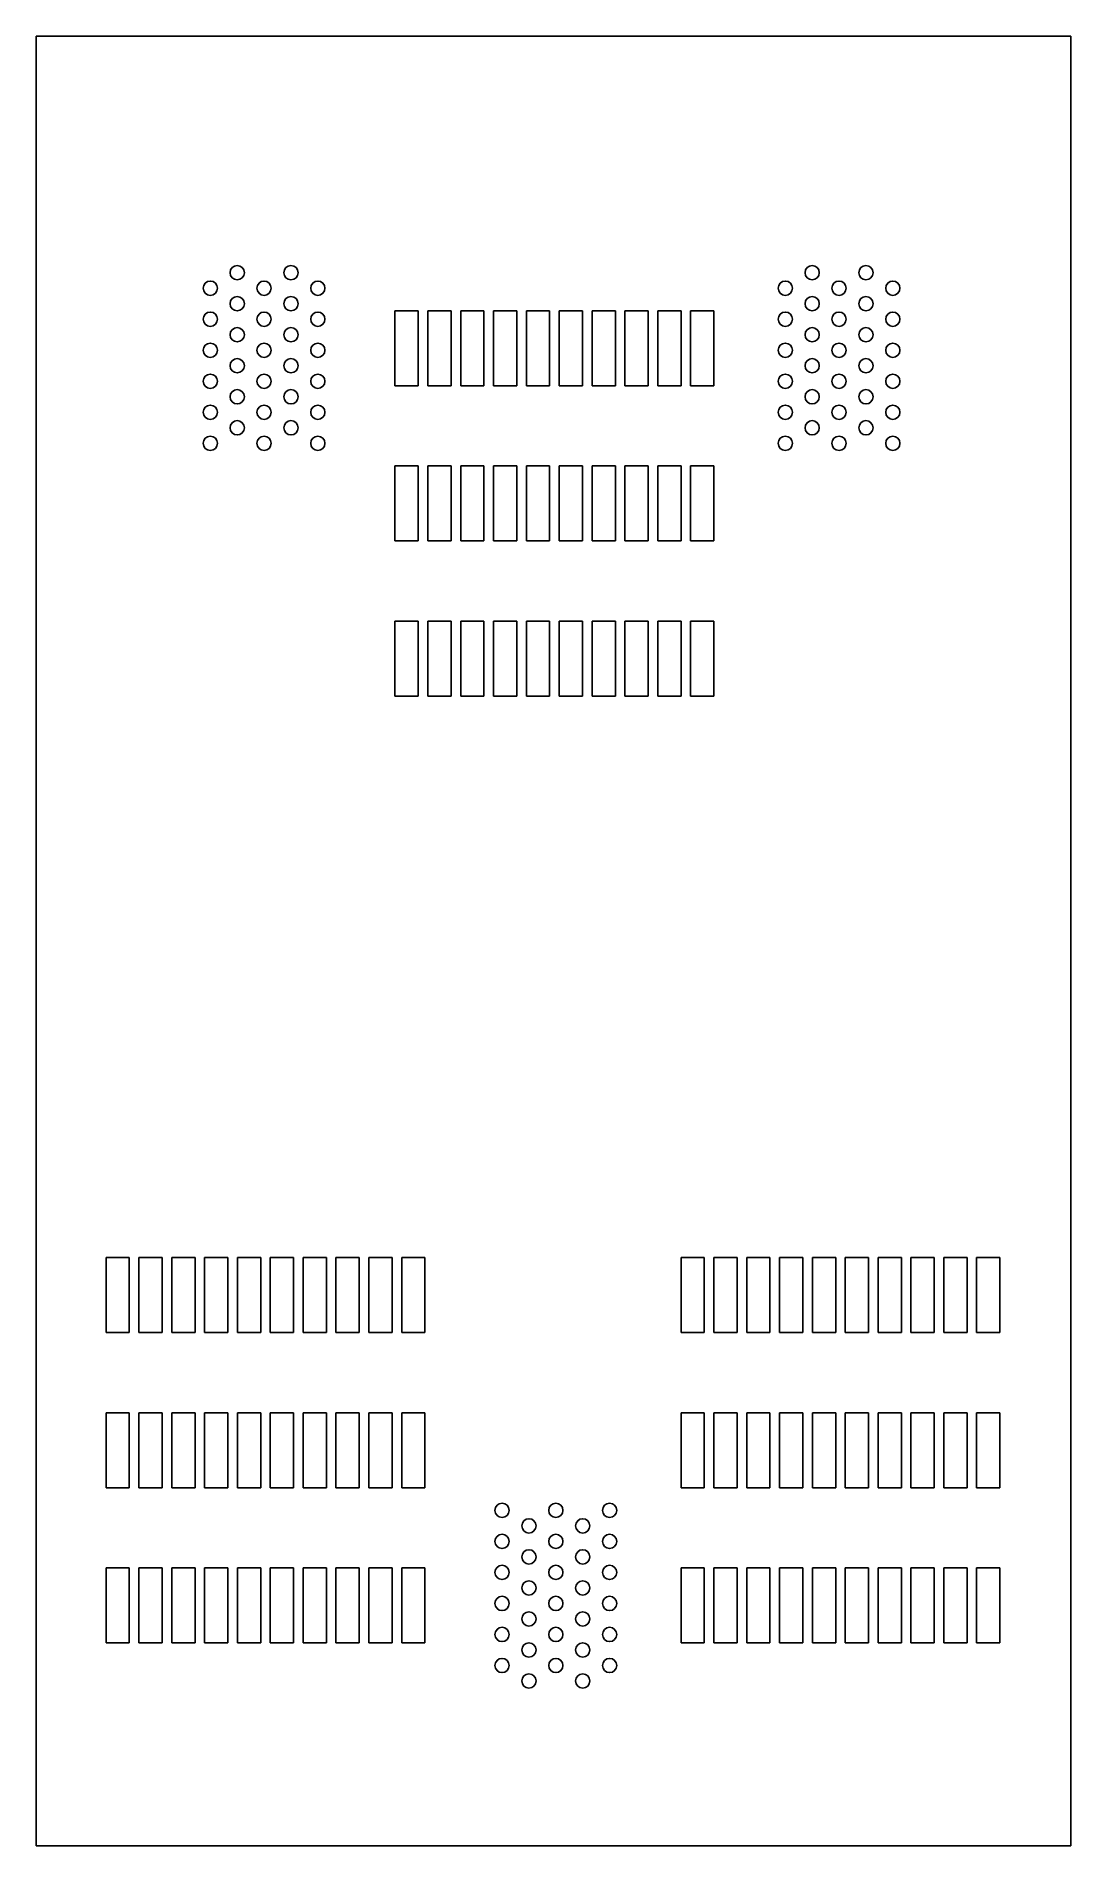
# Model space of a CAD drawing. Header units: inches. Extents: x 25.4 to 65.4, y 25.6 to 95.6.
import ezdxf

# ---------------------------------------------------------------- set-up
doc = ezdxf.new("R2010")
doc.units = ezdxf.units.IN
doc.header["$MEASUREMENT"] = 0
doc.layers.add('Hole', color=10, linetype='Continuous')

msp = doc.modelspace()

# ---------------------------------------------------------------- linework, layer by layer
at = {"layer": 'Hole'}
for p, q in [((25.418, 95.618), (65.418, 95.618)), ((25.418, 25.618), (25.418, 95.618)), ((65.418, 95.618), (65.418, 25.618)), ((39.289, 82.094), (39.289, 84.994)), ((39.289, 84.994), (40.189, 84.994)), ((40.189, 84.994), (40.189, 82.094)), ((40.559, 82.094), (40.559, 84.994)), ((40.559, 84.994), (41.459, 84.994)), ((41.459, 84.994), (41.459, 82.094)), ((41.829, 82.094), (41.829, 84.994)), ((41.829, 84.994), (42.729, 84.994)), ((42.729, 84.994), (42.729, 82.094)), ((43.099, 82.094), (43.099, 84.994)), ((43.099, 84.994), (43.999, 84.994)), ((43.999, 84.994), (43.999, 82.094)), ((44.369, 82.094), (44.369, 84.994)), ((44.369, 84.994), (45.269, 84.994)), ((45.269, 84.994), (45.269, 82.094)), ((45.639, 82.094), (45.639, 84.994)), ((45.639, 84.994), (46.539, 84.994)), ((46.539, 84.994), (46.539, 82.094)), ((46.909, 82.094), (46.909, 84.994)), ((46.909, 84.994), (47.809, 84.994)), ((47.809, 84.994), (47.809, 82.094)), ((48.179, 82.094), (48.179, 84.994)), ((48.179, 84.994), (49.079, 84.994)), ((49.079, 84.994), (49.079, 82.094)), ((49.449, 82.094), (49.449, 84.994)), ((49.449, 84.994), (50.349, 84.994)), ((50.349, 84.994), (50.349, 82.094)), ((50.719, 82.094), (50.719, 84.994)), ((50.719, 84.994), (51.619, 84.994)), ((51.619, 84.994), (51.619, 82.094)), ((40.189, 82.094), (39.289, 82.094)), ((41.459, 82.094), (40.559, 82.094)), ((42.729, 82.094), (41.829, 82.094)), ((43.999, 82.094), (43.099, 82.094)), ((45.269, 82.094), (44.369, 82.094)), ((46.539, 82.094), (45.639, 82.094)), ((47.809, 82.094), (46.909, 82.094)), ((49.079, 82.094), (48.179, 82.094)), ((50.349, 82.094), (49.449, 82.094)), ((51.619, 82.094), (50.719, 82.094)), ((39.289, 76.094), (39.289, 78.994)), ((39.289, 78.994), (40.189, 78.994)), ((40.189, 78.994), (40.189, 76.094)), ((40.559, 76.094), (40.559, 78.994)), ((40.559, 78.994), (41.459, 78.994)), ((41.459, 78.994), (41.459, 76.094)), ((41.829, 76.094), (41.829, 78.994)), ((41.829, 78.994), (42.729, 78.994)), ((42.729, 78.994), (42.729, 76.094)), ((43.099, 76.094), (43.099, 78.994)), ((43.099, 78.994), (43.999, 78.994)), ((43.999, 78.994), (43.999, 76.094)), ((44.369, 76.094), (44.369, 78.994)), ((44.369, 78.994), (45.269, 78.994)), ((45.269, 78.994), (45.269, 76.094)), ((45.639, 76.094), (45.639, 78.994)), ((45.639, 78.994), (46.539, 78.994)), ((46.539, 78.994), (46.539, 76.094)), ((46.909, 76.094), (46.909, 78.994)), ((46.909, 78.994), (47.809, 78.994)), ((47.809, 78.994), (47.809, 76.094)), ((48.179, 76.094), (48.179, 78.994)), ((48.179, 78.994), (49.079, 78.994)), ((49.079, 78.994), (49.079, 76.094)), ((49.449, 76.094), (49.449, 78.994)), ((49.449, 78.994), (50.349, 78.994)), ((50.349, 78.994), (50.349, 76.094)), ((50.719, 76.094), (50.719, 78.994)), ((50.719, 78.994), (51.619, 78.994)), ((51.619, 78.994), (51.619, 76.094)), ((40.189, 76.094), (39.289, 76.094)), ((41.459, 76.094), (40.559, 76.094)), ((42.729, 76.094), (41.829, 76.094)), ((43.999, 76.094), (43.099, 76.094)), ((45.269, 76.094), (44.369, 76.094)), ((46.539, 76.094), (45.639, 76.094)), ((47.809, 76.094), (46.909, 76.094)), ((49.079, 76.094), (48.179, 76.094)), ((50.349, 76.094), (49.449, 76.094)), ((51.619, 76.094), (50.719, 76.094)), ((39.289, 70.094), (39.289, 72.994)), ((39.289, 72.994), (40.189, 72.994)), ((40.189, 72.994), (40.189, 70.094)), ((40.559, 70.094), (40.559, 72.994)), ((40.559, 72.994), (41.459, 72.994)), ((41.459, 72.994), (41.459, 70.094)), ((41.829, 70.094), (41.829, 72.994)), ((41.829, 72.994), (42.729, 72.994)), ((42.729, 72.994), (42.729, 70.094)), ((43.099, 70.094), (43.099, 72.994)), ((43.099, 72.994), (43.999, 72.994)), ((43.999, 72.994), (43.999, 70.094)), ((44.369, 70.094), (44.369, 72.994)), ((44.369, 72.994), (45.269, 72.994)), ((45.269, 72.994), (45.269, 70.094)), ((45.639, 70.094), (45.639, 72.994)), ((45.639, 72.994), (46.539, 72.994)), ((46.539, 72.994), (46.539, 70.094)), ((46.909, 70.094), (46.909, 72.994)), ((46.909, 72.994), (47.809, 72.994)), ((47.809, 72.994), (47.809, 70.094)), ((48.179, 70.094), (48.179, 72.994)), ((48.179, 72.994), (49.079, 72.994)), ((49.079, 72.994), (49.079, 70.094)), ((49.449, 70.094), (49.449, 72.994)), ((49.449, 72.994), (50.349, 72.994)), ((50.349, 72.994), (50.349, 70.094)), ((50.719, 70.094), (50.719, 72.994)), ((50.719, 72.994), (51.619, 72.994)), ((51.619, 72.994), (51.619, 70.094)), ((40.189, 70.094), (39.289, 70.094)), ((41.459, 70.094), (40.559, 70.094)), ((42.729, 70.094), (41.829, 70.094)), ((43.999, 70.094), (43.099, 70.094)), ((45.269, 70.094), (44.369, 70.094)), ((46.539, 70.094), (45.639, 70.094)), ((47.809, 70.094), (46.909, 70.094)), ((49.079, 70.094), (48.179, 70.094)), ((50.349, 70.094), (49.449, 70.094)), ((51.619, 70.094), (50.719, 70.094)), ((28.118, 48.37), (29.018, 48.37)), ((28.118, 45.47), (28.118, 48.37)), ((29.018, 48.37), (29.018, 45.47)), ((29.388, 48.37), (30.288, 48.37)), ((29.388, 45.47), (29.388, 48.37)), ((30.288, 48.37), (30.288, 45.47)), ((30.658, 48.37), (31.558, 48.37)), ((30.658, 45.47), (30.658, 48.37)), ((31.558, 48.37), (31.558, 45.47)), ((31.928, 48.37), (32.828, 48.37)), ((31.928, 45.47), (31.928, 48.37)), ((32.828, 48.37), (32.828, 45.47)), ((33.198, 48.37), (34.098, 48.37)), ((33.198, 45.47), (33.198, 48.37)), ((34.098, 48.37), (34.098, 45.47)), ((34.468, 48.37), (35.368, 48.37)), ((34.468, 45.47), (34.468, 48.37)), ((35.368, 48.37), (35.368, 45.47)), ((35.738, 48.37), (36.638, 48.37)), ((35.738, 45.47), (35.738, 48.37)), ((36.638, 48.37), (36.638, 45.47)), ((37.008, 48.37), (37.908, 48.37)), ((37.008, 45.47), (37.008, 48.37)), ((37.908, 48.37), (37.908, 45.47)), ((38.278, 48.37), (39.178, 48.37)), ((38.278, 45.47), (38.278, 48.37)), ((39.178, 48.37), (39.178, 45.47)), ((39.548, 48.37), (40.448, 48.37)), ((39.548, 45.47), (39.548, 48.37)), ((40.448, 48.37), (40.448, 45.47)), ((50.348, 48.37), (51.248, 48.37)), ((50.348, 45.47), (50.348, 48.37)), ((51.248, 48.37), (51.248, 45.47)), ((51.618, 48.37), (52.518, 48.37)), ((51.618, 45.47), (51.618, 48.37)), ((52.518, 48.37), (52.518, 45.47)), ((52.888, 48.37), (53.788, 48.37)), ((52.888, 45.47), (52.888, 48.37)), ((53.788, 48.37), (53.788, 45.47)), ((54.158, 48.37), (55.058, 48.37)), ((54.158, 45.47), (54.158, 48.37)), ((55.058, 48.37), (55.058, 45.47)), ((55.428, 48.37), (56.328, 48.37)), ((55.428, 45.47), (55.428, 48.37)), ((56.328, 48.37), (56.328, 45.47)), ((56.698, 48.37), (57.598, 48.37)), ((56.698, 45.47), (56.698, 48.37)), ((57.598, 48.37), (57.598, 45.47)), ((57.968, 48.37), (58.868, 48.37)), ((57.968, 45.47), (57.968, 48.37)), ((58.868, 48.37), (58.868, 45.47)), ((59.238, 48.37), (60.138, 48.37)), ((59.238, 45.47), (59.238, 48.37)), ((60.138, 48.37), (60.138, 45.47)), ((60.508, 48.37), (61.408, 48.37)), ((60.508, 45.47), (60.508, 48.37)), ((61.408, 48.37), (61.408, 45.47)), ((61.778, 48.37), (62.678, 48.37)), ((61.778, 45.47), (61.778, 48.37)), ((62.678, 48.37), (62.678, 45.47)), ((29.018, 45.47), (28.118, 45.47)), ((30.288, 45.47), (29.388, 45.47)), ((31.558, 45.47), (30.658, 45.47)), ((32.828, 45.47), (31.928, 45.47)), ((34.098, 45.47), (33.198, 45.47)), ((35.368, 45.47), (34.468, 45.47)), ((36.638, 45.47), (35.738, 45.47)), ((37.908, 45.47), (37.008, 45.47)), ((39.178, 45.47), (38.278, 45.47)), ((40.448, 45.47), (39.548, 45.47)), ((51.248, 45.47), (50.348, 45.47)), ((52.518, 45.47), (51.618, 45.47)), ((53.788, 45.47), (52.888, 45.47)), ((55.058, 45.47), (54.158, 45.47)), ((56.328, 45.47), (55.428, 45.47)), ((57.598, 45.47), (56.698, 45.47)), ((58.868, 45.47), (57.968, 45.47)), ((60.138, 45.47), (59.238, 45.47)), ((61.408, 45.47), (60.508, 45.47)), ((62.678, 45.47), (61.778, 45.47)), ((28.118, 42.37), (29.018, 42.37)), ((28.118, 39.47), (28.118, 42.37)), ((29.018, 42.37), (29.018, 39.47)), ((29.388, 42.37), (30.288, 42.37)), ((29.388, 39.47), (29.388, 42.37)), ((30.288, 42.37), (30.288, 39.47)), ((30.658, 42.37), (31.558, 42.37)), ((30.658, 39.47), (30.658, 42.37)), ((31.558, 42.37), (31.558, 39.47)), ((31.928, 42.37), (32.828, 42.37)), ((31.928, 39.47), (31.928, 42.37)), ((32.828, 42.37), (32.828, 39.47)), ((33.198, 42.37), (34.098, 42.37)), ((33.198, 39.47), (33.198, 42.37)), ((34.098, 42.37), (34.098, 39.47)), ((34.468, 42.37), (35.368, 42.37)), ((34.468, 39.47), (34.468, 42.37)), ((35.368, 42.37), (35.368, 39.47)), ((35.738, 42.37), (36.638, 42.37)), ((35.738, 39.47), (35.738, 42.37)), ((36.638, 42.37), (36.638, 39.47)), ((37.008, 42.37), (37.908, 42.37)), ((37.008, 39.47), (37.008, 42.37)), ((37.908, 42.37), (37.908, 39.47)), ((38.278, 42.37), (39.178, 42.37)), ((38.278, 39.47), (38.278, 42.37)), ((39.178, 42.37), (39.178, 39.47)), ((39.548, 42.37), (40.448, 42.37)), ((39.548, 39.47), (39.548, 42.37)), ((40.448, 42.37), (40.448, 39.47)), ((50.348, 42.37), (51.248, 42.37)), ((50.348, 39.47), (50.348, 42.37)), ((51.248, 42.37), (51.248, 39.47)), ((51.618, 42.37), (52.518, 42.37)), ((51.618, 39.47), (51.618, 42.37)), ((52.518, 42.37), (52.518, 39.47)), ((52.888, 42.37), (53.788, 42.37)), ((52.888, 39.47), (52.888, 42.37)), ((53.788, 42.37), (53.788, 39.47)), ((54.158, 42.37), (55.058, 42.37)), ((54.158, 39.47), (54.158, 42.37)), ((55.058, 42.37), (55.058, 39.47)), ((55.428, 42.37), (56.328, 42.37)), ((55.428, 39.47), (55.428, 42.37)), ((56.328, 42.37), (56.328, 39.47)), ((56.698, 42.37), (57.598, 42.37)), ((56.698, 39.47), (56.698, 42.37)), ((57.598, 42.37), (57.598, 39.47)), ((57.968, 42.37), (58.868, 42.37)), ((57.968, 39.47), (57.968, 42.37)), ((58.868, 42.37), (58.868, 39.47)), ((59.238, 42.37), (60.138, 42.37)), ((59.238, 39.47), (59.238, 42.37)), ((60.138, 42.37), (60.138, 39.47)), ((60.508, 42.37), (61.408, 42.37)), ((60.508, 39.47), (60.508, 42.37)), ((61.408, 42.37), (61.408, 39.47)), ((61.778, 42.37), (62.678, 42.37)), ((61.778, 39.47), (61.778, 42.37)), ((62.678, 42.37), (62.678, 39.47)), ((29.018, 39.47), (28.118, 39.47)), ((30.288, 39.47), (29.388, 39.47)), ((31.558, 39.47), (30.658, 39.47)), ((32.828, 39.47), (31.928, 39.47)), ((34.098, 39.47), (33.198, 39.47)), ((35.368, 39.47), (34.468, 39.47)), ((36.638, 39.47), (35.738, 39.47)), ((37.908, 39.47), (37.008, 39.47)), ((39.178, 39.47), (38.278, 39.47)), ((40.448, 39.47), (39.548, 39.47)), ((51.248, 39.47), (50.348, 39.47)), ((52.518, 39.47), (51.618, 39.47)), ((53.788, 39.47), (52.888, 39.47)), ((55.058, 39.47), (54.158, 39.47)), ((56.328, 39.47), (55.428, 39.47)), ((57.598, 39.47), (56.698, 39.47)), ((58.868, 39.47), (57.968, 39.47)), ((60.138, 39.47), (59.238, 39.47)), ((61.408, 39.47), (60.508, 39.47)), ((62.678, 39.47), (61.778, 39.47)), ((28.118, 36.37), (29.018, 36.37)), ((28.118, 33.47), (28.118, 36.37)), ((29.018, 36.37), (29.018, 33.47)), ((29.388, 36.37), (30.288, 36.37)), ((29.388, 33.47), (29.388, 36.37)), ((30.288, 36.37), (30.288, 33.47)), ((30.658, 36.37), (31.558, 36.37)), ((30.658, 33.47), (30.658, 36.37)), ((31.558, 36.37), (31.558, 33.47)), ((31.928, 36.37), (32.828, 36.37)), ((31.928, 33.47), (31.928, 36.37)), ((32.828, 36.37), (32.828, 33.47)), ((33.198, 36.37), (34.098, 36.37)), ((33.198, 33.47), (33.198, 36.37)), ((34.098, 36.37), (34.098, 33.47)), ((34.468, 36.37), (35.368, 36.37)), ((34.468, 33.47), (34.468, 36.37)), ((35.368, 36.37), (35.368, 33.47)), ((35.738, 36.37), (36.638, 36.37)), ((35.738, 33.47), (35.738, 36.37)), ((36.638, 36.37), (36.638, 33.47)), ((37.008, 36.37), (37.908, 36.37)), ((37.008, 33.47), (37.008, 36.37)), ((37.908, 36.37), (37.908, 33.47)), ((38.278, 36.37), (39.178, 36.37)), ((38.278, 33.47), (38.278, 36.37)), ((39.178, 36.37), (39.178, 33.47)), ((39.548, 36.37), (40.448, 36.37)), ((39.548, 33.47), (39.548, 36.37)), ((40.448, 36.37), (40.448, 33.47)), ((50.348, 36.37), (51.248, 36.37)), ((50.348, 33.47), (50.348, 36.37)), ((51.248, 36.37), (51.248, 33.47)), ((51.618, 36.37), (52.518, 36.37)), ((51.618, 33.47), (51.618, 36.37)), ((52.518, 36.37), (52.518, 33.47)), ((52.888, 36.37), (53.788, 36.37)), ((52.888, 33.47), (52.888, 36.37)), ((53.788, 36.37), (53.788, 33.47)), ((54.158, 36.37), (55.058, 36.37)), ((54.158, 33.47), (54.158, 36.37)), ((55.058, 36.37), (55.058, 33.47)), ((55.428, 36.37), (56.328, 36.37)), ((55.428, 33.47), (55.428, 36.37)), ((56.328, 36.37), (56.328, 33.47)), ((56.698, 36.37), (57.598, 36.37)), ((56.698, 33.47), (56.698, 36.37)), ((57.598, 36.37), (57.598, 33.47)), ((57.968, 36.37), (58.868, 36.37)), ((57.968, 33.47), (57.968, 36.37)), ((58.868, 36.37), (58.868, 33.47)), ((59.238, 36.37), (60.138, 36.37)), ((59.238, 33.47), (59.238, 36.37)), ((60.138, 36.37), (60.138, 33.47)), ((60.508, 36.37), (61.408, 36.37)), ((60.508, 33.47), (60.508, 36.37)), ((61.408, 36.37), (61.408, 33.47)), ((61.778, 36.37), (62.678, 36.37)), ((61.778, 33.47), (61.778, 36.37)), ((62.678, 36.37), (62.678, 33.47)), ((29.018, 33.47), (28.118, 33.47)), ((30.288, 33.47), (29.388, 33.47)), ((31.558, 33.47), (30.658, 33.47)), ((32.828, 33.47), (31.928, 33.47)), ((34.098, 33.47), (33.198, 33.47)), ((35.368, 33.47), (34.468, 33.47)), ((36.638, 33.47), (35.738, 33.47)), ((37.908, 33.47), (37.008, 33.47)), ((39.178, 33.47), (38.278, 33.47)), ((40.448, 33.47), (39.548, 33.47)), ((51.248, 33.47), (50.348, 33.47)), ((52.518, 33.47), (51.618, 33.47)), ((53.788, 33.47), (52.888, 33.47)), ((55.058, 33.47), (54.158, 33.47)), ((56.328, 33.47), (55.428, 33.47)), ((57.598, 33.47), (56.698, 33.47)), ((58.868, 33.47), (57.968, 33.47)), ((60.138, 33.47), (59.238, 33.47)), ((61.408, 33.47), (60.508, 33.47)), ((62.678, 33.47), (61.778, 33.47)), ((65.418, 25.618), (25.418, 25.618))]:
    msp.add_line(p, q, dxfattribs=at)
for centre in [(32.15, 85.87), (33.189, 86.47), (34.228, 85.87), (35.268, 86.47), (36.307, 85.87), (54.38, 85.87), (55.419, 86.47), (56.458, 85.87), (57.498, 86.47), (58.537, 85.87), (33.189, 85.27), (35.268, 85.27), (55.419, 85.27), (57.498, 85.27), (32.15, 84.67), (34.228, 84.67), (36.307, 84.67), (54.38, 84.67), (56.458, 84.67), (58.537, 84.67), (33.189, 84.07), (35.268, 84.07), (55.419, 84.07), (57.498, 84.07), (32.15, 83.47), (34.228, 83.47), (36.307, 83.47), (54.38, 83.47), (56.458, 83.47), (58.537, 83.47), (33.189, 82.87), (35.268, 82.87), (55.419, 82.87), (57.498, 82.87), (32.15, 82.27), (33.189, 81.67), (34.228, 82.27), (35.268, 81.67), (36.307, 82.27), (54.38, 82.27), (55.419, 81.67), (56.458, 82.27), (57.498, 81.67), (58.537, 82.27), (32.15, 81.07), (34.228, 81.07), (36.307, 81.07), (54.38, 81.07), (56.458, 81.07), (58.537, 81.07), (33.189, 80.47), (35.268, 80.47), (55.419, 80.47), (57.498, 80.47), (32.15, 79.87), (34.228, 79.87), (36.307, 79.87), (54.38, 79.87), (56.458, 79.87), (58.537, 79.87), (43.43, 38.594), (45.509, 38.594), (47.587, 38.594), (44.469, 37.994), (46.548, 37.994), (43.43, 37.394), (45.509, 37.394), (47.587, 37.394), (43.43, 36.194), (44.469, 36.794), (45.509, 36.194), (46.548, 36.794), (47.587, 36.194), (44.469, 35.594), (46.548, 35.594), (43.43, 34.994), (45.509, 34.994), (47.587, 34.994), (44.469, 34.394), (46.548, 34.394), (43.43, 33.794), (45.509, 33.794), (47.587, 33.794), (44.469, 33.194), (46.548, 33.194), (43.43, 32.594), (44.469, 31.994), (45.509, 32.594), (46.548, 31.994), (47.587, 32.594)]:
    msp.add_circle(centre, 0.276, dxfattribs=at)

doc.saveas('drawing.dxf')
